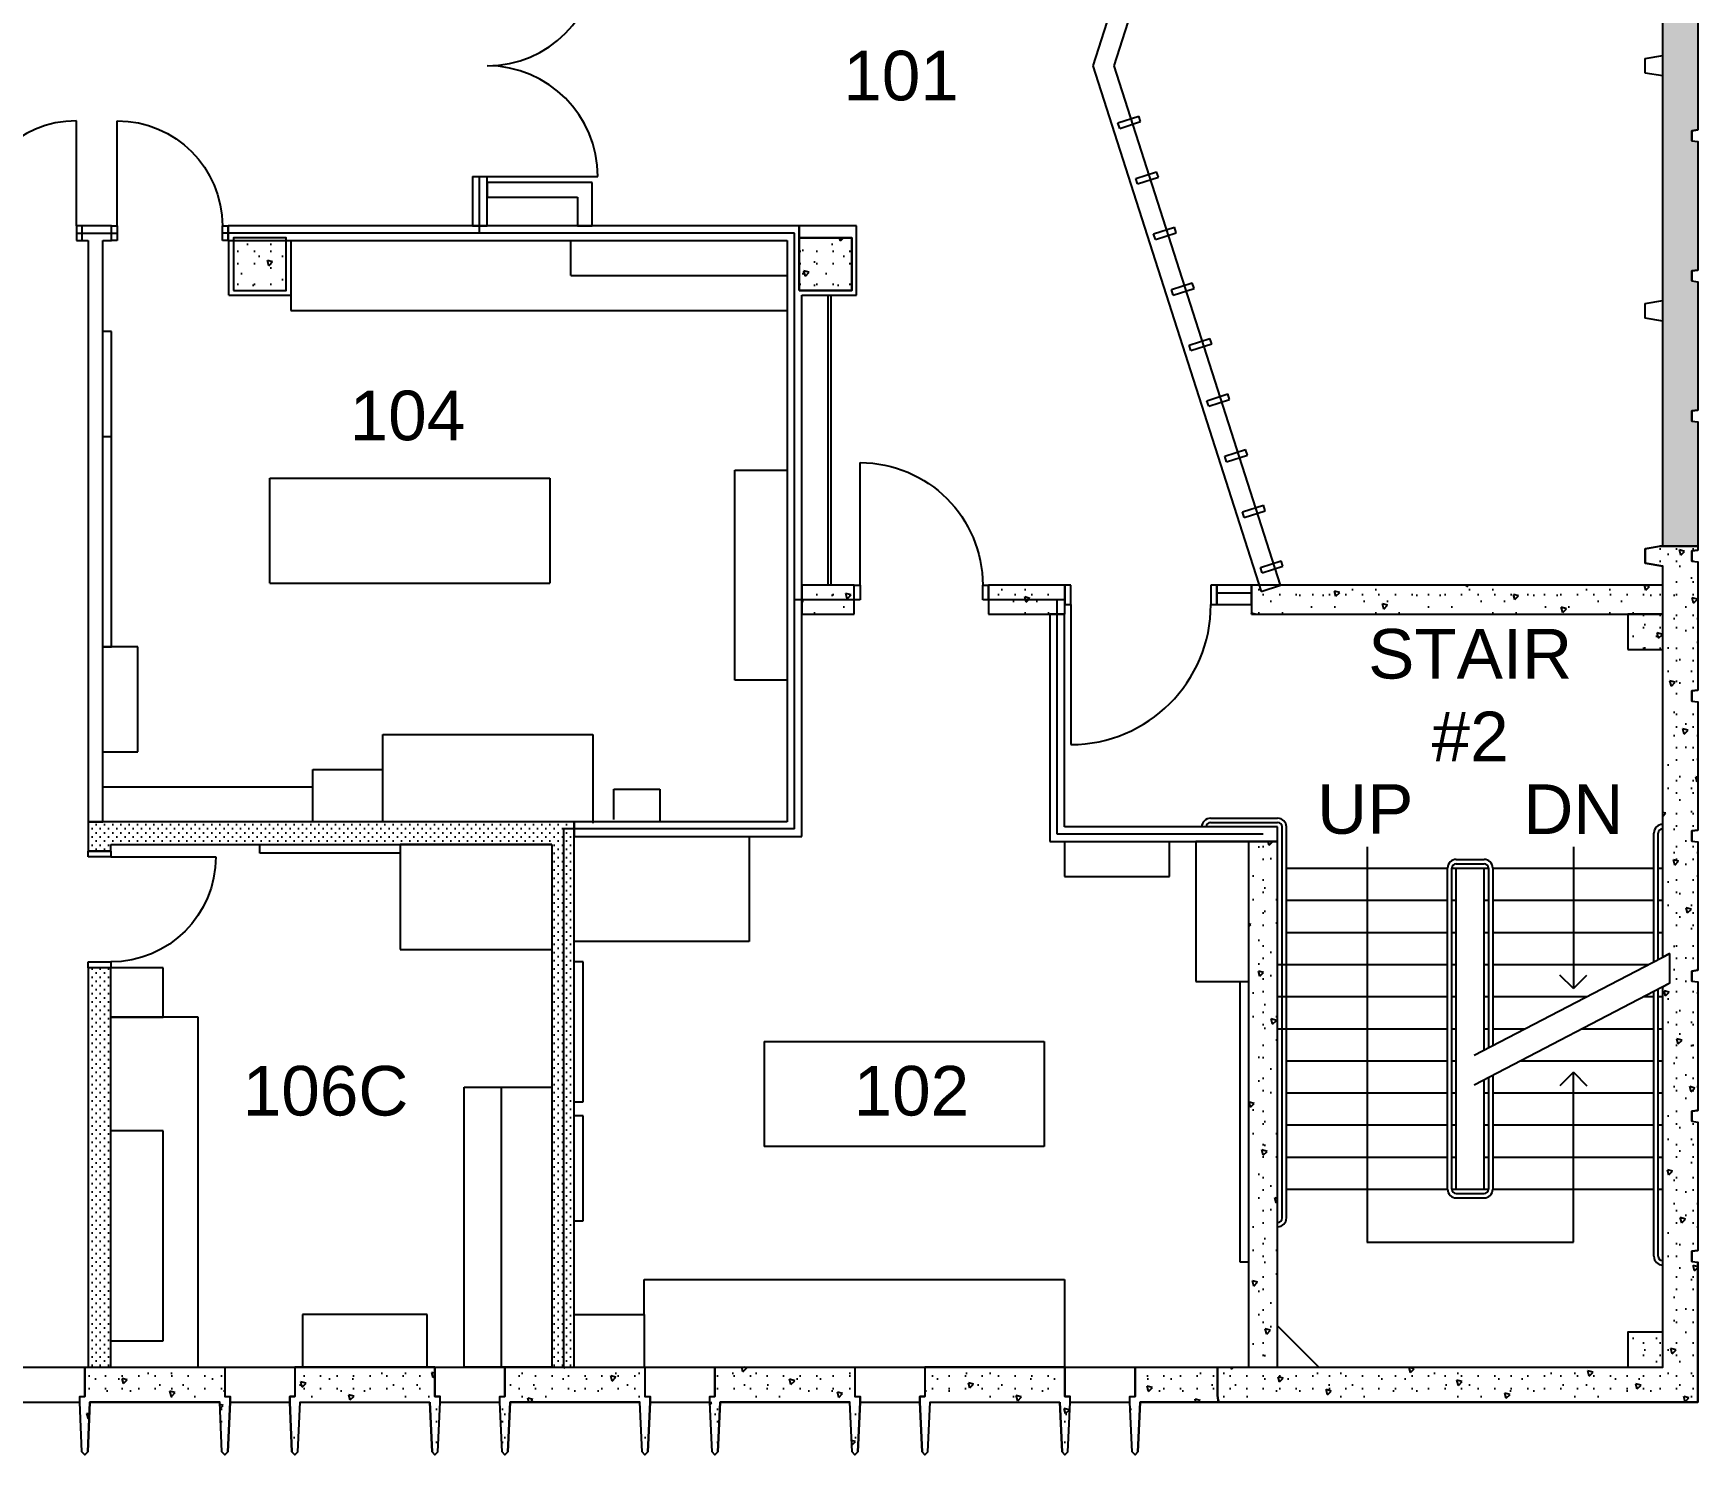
# Model space of a CAD drawing. Header units: inches. Extents: x 266 to 2008, y 299 to 1857.
# Drawn here: x 1438 to 2008, y 299 to 786 of the extents above; entities that cross this region are included whole.
import ezdxf

# ---------------------------------------------------------------- set-up
doc = ezdxf.new("R2010")
doc.units = ezdxf.units.IN
doc.header["$MEASUREMENT"] = 0
for name, color, linetype in [('A-DOOR', 4, 'Continuous'), ('A-EQPM', 4, 'Continuous'), ('A-FLOR-HRAL', 4, 'Continuous'), ('A-FLOR-STRS', 4, 'Continuous'), ('A-PFLR-NOTE', 3, 'Continuous'), ('A-WALL', 5, 'Continuous'), ('A-WALL-PATT', 1, 'Continuous'), ('S-COLS', 6, 'Continuous')]:
    doc.layers.add(name, color=color, linetype=linetype)
doc.styles.get("Standard").update_dxf_attribs({"font": 'ARIAL.TTF'})
doc.linetypes.add('1 HR RATED', pattern='A,0,[2,PS-11.Shx,S=0.091429,R=0,X=0,Y=0],-14.4,0', length=14.4)
doc.linetypes.add('2 HR RATED', pattern='A,0,[1,PS-11.Shx,S=0.091429,R=0,X=0,Y=0],-14.4,0', length=14.4)
pattern_1 = [(45, (0, 0), (-20.8303, 20.8303), [1.84252, -15.16535]), (45, (-4.402, 16.428), (-20.8303, 20.8303), [1.84252, -15.16535]), (105, (0, 0), (28.45473, 7.62442), [1.84252, -15.16535]), (105, (12.026, 12.026), (28.45473, 7.62442), [1.84252, -15.16535]), (165, (1.303, 1.303), (7.62442, 28.45473), [1.84252, -15.16535]), (165, (13.33, 13.33), (7.62442, 28.45473), [1.84252, -15.16535]), (45, (-2.0044, 2.0044), (-4.008794, 4.008794), [0, -5.669291, 0, -8.503937]), (90, (-3e-16, 4.009), (-5.669291, 0), [0, -4.251969, 0, -7.086614])]
pattern_2 = [(45, (0, 0), (-1.4142136, 1.4142136), [0, -2])]

# ---------------------------------------------------------------- blocks, each defined once
blk = doc.blocks.new('D1 Metal_15')
at = {"color": 0, "linetype": 'ByBlock'}
for p, q in [((21, 0), (21, 42)), ((-21, 0), (-23, 0)), ((-23, 0), (-23, -5)), ((-21, -5), (-21, 0)), ((23, 0), (21, 0)), ((21, 0), (21, -5)), ((23, -5), (23, 0)), ((-23, -5), (-21, -5)), ((21, -5), (23, -5))]:
    blk.add_line(p, q, dxfattribs=at)
blk.add_arc((21, 0), 42, 90, 180, dxfattribs=at)
blk = doc.blocks.new('D1 Metal_92')
at = {"color": 0, "linetype": 'ByBlock'}
for p, q in [((24, 0), (24, 48)), ((-24, 0), (-26, 0)), ((-26, 0), (-26, -6.625)), ((-24, -6.625), (-24, 0)), ((26, 0), (24, 0)), ((24, 0), (24, -6.625)), ((26, -6.625), (26, 0)), ((-26, -6.625), (-24, -6.625)), ((24, -6.625), (26, -6.625))]:
    blk.add_line(p, q, dxfattribs=at)
blk.add_arc((24, 0), 48, 90, 180, dxfattribs=at)
blk = doc.blocks.new('D1 Metal_337')
at = {"color": 0, "linetype": 'ByBlock'}
for p, q in [((18, 0), (18, 36)), ((-18, 0), (-20, 0)), ((-20, 0), (-20, -5)), ((-18, -5), (-18, 0)), ((20, 0), (18, 0)), ((18, 0), (18, -5)), ((20, -5), (20, 0)), ((-20, -5), (-18, -5)), ((18, -5), (20, -5))]:
    blk.add_line(p, q, dxfattribs=at)
blk.add_arc((18, 0), 36, 90, 180, dxfattribs=at)
blk = doc.blocks.new('D1 Metal_338')
at = {"color": 0, "linetype": 'ByBlock'}
for p, q in [((18, 0), (18, 36)), ((-18, 0), (-20, 0)), ((-20, 0), (-20, -5)), ((-18, -5), (-18, 0)), ((20, 0), (18, 0)), ((18, 0), (18, -5)), ((20, -5), (20, 0)), ((-20, -5), (-18, -5)), ((18, -5), (20, -5))]:
    blk.add_line(p, q, dxfattribs=at)
blk.add_arc((18, 0), 36, 90, 180, dxfattribs=at)
blk = doc.blocks.new('D2 Metal_33')
at = {"color": 0, "linetype": 'ByBlock'}
for p, q in [((-38, 0), (-38, 38)), ((38, 0), (38, 38))]:
    blk.add_line(p, q, dxfattribs=at)
for centre, start, end in [((-38, 0), 0, 90), ((38, 0), 90, 180)]:
    blk.add_arc(centre, 38, start, end, dxfattribs=at)
blk = doc.blocks.new('D1 Metal_196')
at = {"color": 0, "linetype": 'ByBlock'}
for p, q in [((18, 0), (18, 36)), ((-18, 0), (-20, 0)), ((-20, 0), (-20, -7.75)), ((-18, -7.75), (-18, 0)), ((20, 0), (18, 0)), ((18, 0), (18, -7.75)), ((20, -7.75), (20, 0)), ((-20, -7.75), (-18, -7.75)), ((18, -7.75), (20, -7.75))]:
    blk.add_line(p, q, dxfattribs=at)
blk.add_arc((18, 0), 36, 90, 180, dxfattribs=at)

msp = doc.modelspace()

# ---------------------------------------------------------------- hatches: boundary and pattern name
at = {"layer": 'A-WALL-PATT'}
h = msp.add_hatch(dxfattribs=at)
h.set_pattern_fill('LIGHTWEIGHT_CONCRETE', color=256, style=0, pattern_type=2)
h.set_pattern_definition(pattern_1)
edge = h.paths.add_edge_path()
edge.add_line((2008.49, 1232.78), (2008.49, 1184.78))
edge.add_line((2008.49, 1184.78), (2006.49, 1184.53))
edge.add_line((2006.49, 1184.53), (2006.49, 1181.03))
edge.add_line((2006.49, 1181.03), (2008.49, 1180.78))
edge.add_line((2008.49, 1180.78), (2008.49, 1136.78))
edge.add_line((2008.49, 1136.78), (2006.49, 1136.53))
edge.add_line((2006.49, 1136.53), (2006.49, 1133.03))
edge.add_line((2006.49, 1133.03), (2008.49, 1132.78))
edge.add_line((2008.49, 1132.78), (2008.49, 1088.78))
edge.add_line((2008.49, 1088.78), (2006.49, 1088.53))
edge.add_line((2006.49, 1088.53), (2006.49, 1085.03))
edge.add_line((2006.49, 1085.03), (2008.49, 1084.78))
edge.add_line((2008.49, 1084.78), (2008.49, 1040.78))
edge.add_line((2008.49, 1040.78), (2006.49, 1040.53))
edge.add_line((2006.49, 1040.53), (2006.49, 1037.03))
edge.add_line((2006.49, 1037.03), (2008.49, 1036.78))
edge.add_line((2008.49, 1036.78), (2008.49, 992.78))
edge.add_line((2008.49, 992.78), (2006.49, 992.53))
edge.add_line((2006.49, 992.53), (2006.49, 989.03))
edge.add_line((2006.49, 989.03), (2008.49, 988.78))
edge.add_line((2008.49, 988.78), (2008.49, 944.78))
edge.add_line((2008.49, 944.78), (2006.49, 944.53))
edge.add_line((2006.49, 944.53), (2006.49, 941.03))
edge.add_line((2006.49, 941.03), (2008.49, 940.78))
edge.add_line((2008.49, 940.78), (2008.49, 896.78))
edge.add_line((2008.49, 896.78), (2006.49, 896.53))
edge.add_line((2006.49, 896.53), (2006.49, 893.03))
edge.add_line((2006.49, 893.03), (2008.49, 892.78))
edge.add_line((2008.49, 892.78), (2008.49, 848.78))
edge.add_line((2008.49, 848.78), (2006.49, 848.53))
edge.add_line((2006.49, 848.53), (2006.49, 845.03))
edge.add_line((2006.49, 845.03), (2008.49, 844.78))
edge.add_line((2008.49, 844.78), (2008.49, 800.78))
edge.add_line((2008.49, 800.78), (2006.49, 800.53))
edge.add_line((2006.49, 800.53), (2006.49, 797.03))
edge.add_line((2006.49, 797.03), (2008.49, 796.78))
edge.add_line((2008.49, 796.78), (2008.49, 752.78))
edge.add_line((2008.49, 752.78), (2006.49, 752.53))
edge.add_line((2006.49, 752.53), (2006.49, 749.03))
edge.add_line((2006.49, 749.03), (2008.49, 748.78))
edge.add_line((2008.49, 748.78), (2008.49, 704.78))
edge.add_line((2008.49, 704.78), (2006.49, 704.53))
edge.add_line((2006.49, 704.53), (2006.49, 701.03))
edge.add_line((2006.49, 701.03), (2008.49, 700.78))
edge.add_line((2008.49, 700.78), (2008.49, 656.78))
edge.add_line((2008.49, 656.78), (2006.49, 656.53))
edge.add_line((2006.49, 656.53), (2006.49, 653.03))
edge.add_line((2006.49, 653.03), (2008.49, 652.78))
edge.add_line((2008.49, 652.78), (2008.49, 610.12))
edge.add_arc((2008.38, 598.12), 12, 89.476, 90)
edge.add_line((2008.38, 610.12), (1995.56, 610.12))
edge.add_line((1995.56, 610.12), (1996.49, 610.28))
edge.add_line((1996.49, 610.28), (1996.49, 1220.78))
edge.add_line((1996.49, 1220.78), (1958.49, 1220.78))
edge.add_line((1958.49, 1220.78), (1958.49, 1230.78))
edge.add_line((1958.49, 1230.78), (1956.74, 1230.78))
edge.add_line((1956.74, 1230.78), (1956.74, 1232.78))
edge.add_line((1956.74, 1232.78), (1957.49, 1249.78))
edge.add_line((1957.49, 1249.78), (1958.49, 1250.78))
edge.add_line((1958.49, 1250.78), (1959.49, 1249.78))
edge.add_line((1959.49, 1249.78), (1960.24, 1232.78))
edge.add_line((1960.24, 1232.78), (2008.49, 1232.78))
h = msp.add_hatch(dxfattribs=at)
h.set_pattern_fill('LIGHTWEIGHT_CONCRETE', color=256, style=0, pattern_type=2)
h.set_pattern_definition(pattern_1)
h.paths.add_polyline_path([(1506.59, 697.78), (1524.59, 697.78), (1524.59, 715.78), (1506.59, 715.78)], flags=0)
h = msp.add_hatch(dxfattribs=at)
h.set_pattern_fill('LIGHTWEIGHT_CONCRETE', color=256, style=0, pattern_type=2)
h.set_pattern_definition(pattern_1)
h.paths.add_polyline_path([(1700.49, 697.78), (1718.49, 697.78), (1718.49, 715.78), (1700.49, 715.78)], flags=0)
h = msp.add_hatch(dxfattribs=at)
h.set_pattern_fill('LIGHTWEIGHT_CONCRETE', color=256, style=0, pattern_type=2)
h.set_pattern_definition(pattern_1)
edge = h.paths.add_edge_path()
edge.add_line((1998.97, 470.58), (1996.49, 469.29))
edge.add_line((1996.49, 469.29), (1996.49, 603.28))
edge.add_line((1996.49, 603.28), (1990.49, 604.28))
edge.add_line((1990.49, 604.28), (1990.49, 609.28))
edge.add_line((1990.49, 609.28), (1995.56, 610.12))
edge.add_line((1995.56, 610.12), (2008.38, 610.12))
edge.add_arc((2008.38, 598.12), 12, 89.476, 90, ccw=False)
edge.add_line((2008.49, 610.12), (2008.49, 608.78))
edge.add_line((2008.49, 608.78), (2006.49, 608.53))
edge.add_line((2006.49, 608.53), (2006.49, 605.03))
edge.add_line((2006.49, 605.03), (2008.49, 604.78))
edge.add_line((2008.49, 604.78), (2008.49, 560.78))
edge.add_line((2008.49, 560.78), (2006.49, 560.53))
edge.add_line((2006.49, 560.53), (2006.49, 557.03))
edge.add_line((2006.49, 557.03), (2008.49, 556.78))
edge.add_line((2008.49, 556.78), (2008.49, 512.78))
edge.add_line((2008.49, 512.78), (2006.49, 512.53))
edge.add_line((2006.49, 512.53), (2006.49, 509.03))
edge.add_line((2006.49, 509.03), (2008.49, 508.78))
edge.add_line((2008.49, 508.78), (2008.49, 464.78))
edge.add_line((2008.49, 464.78), (2006.49, 464.53))
edge.add_line((2006.49, 464.53), (2006.49, 461.03))
edge.add_line((2006.49, 461.03), (2008.49, 460.78))
edge.add_line((2008.49, 460.78), (2008.49, 416.78))
edge.add_line((2008.49, 416.78), (2006.49, 416.53))
edge.add_line((2006.49, 416.53), (2006.49, 413.03))
edge.add_line((2006.49, 413.03), (2008.49, 412.78))
edge.add_line((2008.49, 412.78), (2008.49, 368.78))
edge.add_line((2008.49, 368.78), (2006.49, 368.53))
edge.add_line((2006.49, 368.53), (2006.49, 365.03))
edge.add_line((2006.49, 365.03), (2008.49, 364.78))
edge.add_line((2008.49, 364.78), (2008.49, 316.78))
edge.add_line((2008.49, 316.78), (1844.28, 316.78))
edge.add_arc((1855.89, 319.79), 12, 180, 194.5266, ccw=False)
edge.add_line((1843.89, 319.79), (1843.89, 328.78))
edge.add_line((1843.89, 328.78), (1996.49, 328.78))
edge.add_line((1996.49, 328.78), (1996.49, 459.17))
edge.add_line((1996.49, 459.17), (1998.97, 460.46))
edge.add_line((1998.97, 460.46), (1998.97, 470.58))
h = msp.add_hatch(dxfattribs=at)
h.set_pattern_fill('LIGHTWEIGHT_CONCRETE', color=256, style=0, pattern_type=2)
h.set_pattern_definition(pattern_1)
h.paths.add_polyline_path([(1701.37, 586.78), (1719.37, 586.78), (1719.37, 596.78), (1701.37, 596.78)], flags=0)
h = msp.add_hatch(dxfattribs=at)
h.set_pattern_fill('LIGHTWEIGHT_CONCRETE', color=256, style=0, pattern_type=2)
h.set_pattern_definition(pattern_1)
h.paths.add_polyline_path([(1765.37, 586.78), (1791.49, 586.78), (1791.49, 596.78), (1765.37, 596.78)], flags=0)
h = msp.add_hatch(dxfattribs=at)
h.set_pattern_fill('LIGHTWEIGHT_CONCRETE', color=256, style=0, pattern_type=2)
h.set_pattern_definition(pattern_1)
h.paths.add_polyline_path([(1855.49, 586.78), (1996.49, 586.78), (1996.49, 596.78), (1855.49, 596.78)], flags=0)
h = msp.add_hatch(dxfattribs=at)
h.set_pattern_fill('LIGHTWEIGHT_CONCRETE', color=256, style=0, pattern_type=2)
h.set_pattern_definition(pattern_1)
h.paths.add_polyline_path([(1984.49, 574.78), (1996.49, 574.78), (1996.49, 586.78), (1984.49, 586.78)], flags=0)
h = msp.add_hatch(dxfattribs=at)
h.set_pattern_fill('45_', color=256, style=0, pattern_type=2)
h.set_pattern_definition(pattern_2)
h.paths.add_polyline_path([(1456.71, 505.65), (1464.46, 505.65), (1464.46, 507.9), (1456.71, 515.65)], flags=0)
h = msp.add_hatch(dxfattribs=at)
h.set_pattern_fill('45_', color=256, style=0, pattern_type=2)
h.set_pattern_definition(pattern_2)
h.paths.add_polyline_path([(1464.46, 507.9), (1615.62, 507.9), (1623.37, 515.65), (1456.71, 515.65)], flags=0)
h = msp.add_hatch(dxfattribs=at)
h.set_pattern_fill('45_', color=256, style=0, pattern_type=2)
h.set_pattern_definition(pattern_2)
h.paths.add_polyline_path([(1623.37, 328.78), (1623.37, 515.65), (1615.62, 507.9), (1615.62, 328.78)], flags=0)
h = msp.add_hatch(dxfattribs=at)
h.set_pattern_fill('LIGHTWEIGHT_CONCRETE', color=256, style=0, pattern_type=2)
h.set_pattern_definition(pattern_1)
h.paths.add_polyline_path([(1854.49, 508.9), (1854.49, 328.78), (1864.49, 328.78), (1864.49, 508.9)], flags=0)
h = msp.add_hatch(dxfattribs=at)
h.set_pattern_fill('45_', color=256, style=0, pattern_type=2)
h.set_pattern_definition(pattern_2)
h.paths.add_polyline_path([(1456.71, 328.78), (1464.46, 328.78), (1464.46, 465.65), (1456.71, 465.65)], flags=0)
h = msp.add_hatch(dxfattribs=at)
h.set_pattern_fill('LIGHTWEIGHT_CONCRETE', color=256, style=0, pattern_type=2)
h.set_pattern_definition(pattern_1)
h.paths.add_polyline_path([(1984.49, 328.78), (1996.49, 328.78), (1996.49, 340.78), (1984.49, 340.78)], flags=0)
h = msp.add_hatch(dxfattribs=at)
h.set_pattern_fill('LIGHTWEIGHT_CONCRETE', color=256, style=0, pattern_type=2)
h.set_pattern_definition(pattern_1)
h.paths.add_polyline_path([(1503.59, 328.78), (1503.59, 318.78), (1505.34, 318.78), (1505.34, 316.78), (1504.59, 299.78), (1503.59, 298.78), (1502.59, 299.78), (1501.84, 316.78), (1457.34, 316.78), (1456.59, 299.78), (1455.59, 298.78), (1454.59, 299.78), (1453.84, 316.78), (1453.84, 318.78), (1455.59, 318.78), (1455.59, 328.78)])
h = msp.add_hatch(dxfattribs=at)
h.set_pattern_fill('LIGHTWEIGHT_CONCRETE', color=256, style=0, pattern_type=2)
h.set_pattern_definition(pattern_1)
h.paths.add_polyline_path([(1573.84, 316.78), (1574.59, 299.78), (1575.59, 298.78), (1576.59, 299.78), (1577.34, 316.78), (1577.34, 318.78), (1575.59, 318.78), (1575.59, 328.78), (1527.59, 328.78), (1527.59, 318.78), (1525.84, 318.78), (1525.84, 316.78), (1526.59, 299.78), (1527.59, 298.78), (1528.59, 299.78), (1529.34, 316.78)])
h = msp.add_hatch(dxfattribs=at)
h.set_pattern_fill('LIGHTWEIGHT_CONCRETE', color=256, style=0, pattern_type=2)
h.set_pattern_definition(pattern_1)
h.paths.add_polyline_path([(1647.59, 328.78), (1647.59, 318.78), (1649.34, 318.78), (1649.34, 316.78), (1648.59, 299.78), (1647.59, 298.78), (1646.59, 299.78), (1645.84, 316.78), (1601.34, 316.78), (1600.59, 299.78), (1599.59, 298.78), (1598.59, 299.78), (1597.84, 316.78), (1597.84, 318.78), (1599.59, 318.78), (1599.59, 328.78)])
h = msp.add_hatch(dxfattribs=at)
h.set_pattern_fill('LIGHTWEIGHT_CONCRETE', color=256, style=0, pattern_type=2)
h.set_pattern_definition(pattern_1)
h.paths.add_polyline_path([(1719.59, 328.78), (1719.59, 318.78), (1721.34, 318.78), (1721.34, 316.78), (1720.59, 299.78), (1719.59, 298.78), (1718.59, 299.78), (1717.84, 316.78), (1673.34, 316.78), (1672.59, 299.78), (1671.59, 298.78), (1670.59, 299.78), (1669.84, 316.78), (1669.84, 318.78), (1671.59, 318.78), (1671.59, 328.78)])
h = msp.add_hatch(dxfattribs=at)
h.set_pattern_fill('LIGHTWEIGHT_CONCRETE', color=256, style=0, pattern_type=2)
h.set_pattern_definition(pattern_1)
h.paths.add_polyline_path([(1789.84, 316.78), (1790.59, 299.78), (1791.59, 298.78), (1792.59, 299.78), (1793.34, 316.78), (1793.34, 318.78), (1791.59, 318.78), (1791.59, 328.78), (1743.59, 328.78), (1743.59, 318.78), (1741.84, 318.78), (1741.84, 316.78), (1742.59, 299.78), (1743.59, 298.78), (1744.59, 299.78), (1745.34, 316.78)])
h = msp.add_hatch(dxfattribs=at)
h.set_pattern_fill('LIGHTWEIGHT_CONCRETE', color=256, style=0, pattern_type=2)
h.set_pattern_definition(pattern_1)
edge = h.paths.add_edge_path()
edge.add_line((1843.89, 328.78), (1843.89, 319.79))
edge.add_arc((1855.89, 319.79), 12, 180, 194.5266)
edge.add_line((1844.28, 316.78), (1817.34, 316.78))
edge.add_line((1817.34, 316.78), (1816.59, 299.78))
edge.add_line((1816.59, 299.78), (1815.59, 298.78))
edge.add_line((1815.59, 298.78), (1814.59, 299.78))
edge.add_line((1814.59, 299.78), (1813.84, 316.78))
edge.add_line((1813.84, 316.78), (1813.84, 318.78))
edge.add_line((1813.84, 318.78), (1815.59, 318.78))
edge.add_line((1815.59, 318.78), (1815.59, 328.78))
edge.add_line((1815.59, 328.78), (1843.89, 328.78))

# ---------------------------------------------------------------- linework, layer by layer
at = {"layer": 'A-DOOR', "linetype": 'Continuous'}
msp.add_line((1765.37, 591.78), (1765.37, 596.78), dxfattribs=at)
at = {"layer": 'A-EQPM', "linetype": 'Continuous'}
for p, q in [((1526.21, 714.9), (1526.21, 690.9)), ((1622.21, 702.9), (1622.21, 714.9)), ((1622.21, 702.9), (1696.37, 702.9)), ((1526.21, 690.9), (1696.37, 690.9)), ((1464.71, 683.65), (1461.71, 683.65)), ((1464.71, 647.65), (1464.71, 683.65)), ((1464.71, 647.65), (1461.71, 647.65)), ((1464.71, 575.65), (1464.71, 647.65)), ((1518.95, 597.47), (1518.95, 633.47)), ((1518.95, 633.47), (1614.95, 633.47)), ((1614.95, 633.47), (1614.95, 597.47)), ((1678.37, 564.23), (1678.37, 636.23)), ((1678.37, 636.23), (1696.37, 636.23)), ((1518.95, 597.47), (1614.95, 597.47)), ((1473.71, 575.65), (1461.71, 575.65)), ((1461.71, 575.65), (1464.71, 575.65)), ((1473.71, 539.65), (1473.71, 575.65)), ((1696.37, 564.23), (1678.37, 564.23)), ((1557.71, 515.65), (1557.71, 545.65)), ((1557.71, 545.65), (1629.71, 545.65)), ((1629.71, 545.65), (1629.71, 515.2)), ((1461.71, 539.65), (1473.71, 539.65)), ((1533.71, 515.65), (1533.71, 533.65)), ((1533.71, 533.65), (1557.71, 533.65)), ((1461.71, 515.65), (1461.71, 527.65)), ((1461.71, 527.65), (1533.71, 527.65)), ((1636.96, 516.44), (1636.96, 526.83)), ((1636.96, 526.83), (1652.74, 526.83)), ((1652.74, 526.83), (1652.74, 515.65)), ((1515.62, 504.9), (1515.62, 507.9)), ((1563.62, 507.9), (1563.62, 471.9)), ((1563.62, 507.9), (1563.62, 504.9)), ((1615.62, 507.9), (1563.62, 507.9)), ((1623.37, 510.65), (1683.37, 510.65)), ((1683.37, 510.65), (1683.37, 474.65)), ((1791.37, 508.9), (1791.37, 496.9)), ((1827.37, 496.9), (1827.37, 508.9)), ((1854.49, 508.9), (1836.49, 508.9)), ((1836.49, 508.9), (1836.49, 460.9)), ((1563.62, 504.9), (1515.62, 504.9)), ((1791.37, 496.9), (1827.37, 496.9)), ((1683.37, 474.65), (1623.37, 474.65)), ((1563.62, 471.9), (1615.62, 471.9)), ((1482.46, 465.65), (1464.46, 465.65)), ((1482.46, 448.78), (1482.46, 465.65)), ((1626.37, 467.72), (1623.37, 467.72)), ((1626.37, 419.72), (1626.37, 467.72)), ((1836.49, 460.9), (1854.49, 460.9)), ((1851.49, 460.9), (1851.49, 364.9)), ((1464.46, 448.78), (1482.46, 448.78)), ((1494.46, 448.78), (1464.46, 448.78)), ((1494.46, 328.78), (1494.46, 448.78)), ((1688.42, 440.41), (1784.42, 440.41)), ((1688.42, 440.41), (1688.42, 404.41)), ((1784.42, 440.41), (1784.42, 404.41)), ((1585.62, 328.78), (1585.62, 424.78)), ((1585.62, 424.78), (1615.62, 424.78)), ((1598.31, 424.78), (1598.31, 328.78)), ((1623.37, 419.72), (1626.37, 419.72)), ((1626.37, 414.91), (1623.37, 414.91)), ((1626.37, 378.91), (1626.37, 414.91)), ((1482.46, 409.77), (1464.46, 409.77)), ((1482.46, 337.77), (1482.46, 409.77)), ((1784.42, 404.41), (1688.42, 404.41)), ((1623.37, 378.91), (1626.37, 378.91)), ((1851.49, 364.9), (1854.49, 364.9)), ((1647.37, 346.78), (1647.37, 358.78)), ((1647.37, 358.78), (1791.37, 358.78)), ((1791.37, 358.78), (1791.37, 326.97)), ((1572.97, 346.78), (1530.17, 346.78)), ((1530.17, 346.78), (1530.17, 328.78)), ((1572.97, 328.78), (1572.97, 346.78)), ((1623.37, 328.78), (1623.37, 346.78)), ((1623.37, 346.78), (1647.37, 346.78)), ((1647.37, 346.78), (1647.37, 328.78)), ((1464.46, 337.77), (1482.46, 337.77)), ((1464.46, 328.78), (1494.46, 328.78)), ((1615.62, 328.78), (1585.62, 328.78))]:
    msp.add_line(p, q, dxfattribs=at)
at = {"layer": 'A-FLOR-HRAL', "linetype": 'Continuous'}
for p, q in [((1858.14, 952.78), (1801.14, 774.78)), ((1808.49, 774.78), (1865.49, 952.78)), ((1801.14, 774.78), (1858.83, 594.64)), ((1865.49, 596.78), (1808.49, 774.78)), ((1809.76, 755.23), (1816.91, 757.52)), ((1810.37, 753.33), (1809.76, 755.23)), ((1810.37, 753.33), (1817.52, 755.62)), ((1817.52, 755.62), (1816.91, 757.52)), ((1815.86, 736.19), (1823.01, 738.47)), ((1816.47, 734.28), (1815.86, 736.19)), ((1816.47, 734.28), (1823.62, 736.57)), ((1823.62, 736.57), (1823.01, 738.47)), ((1821.96, 717.14), (1829.11, 719.43)), ((1829.72, 717.52), (1829.11, 719.43)), ((1822.57, 715.24), (1821.96, 717.14)), ((1822.57, 715.24), (1829.72, 717.52)), ((1828.06, 698.09), (1835.21, 700.38)), ((1828.67, 696.19), (1828.06, 698.09)), ((1828.67, 696.19), (1835.82, 698.48)), ((1835.82, 698.48), (1835.21, 700.38)), ((1834.16, 679.05), (1841.3, 681.33)), ((1834.77, 677.14), (1834.16, 679.05)), ((1834.77, 677.14), (1841.91, 679.43)), ((1841.91, 679.43), (1841.3, 681.33)), ((1840.26, 660), (1847.4, 662.29)), ((1848.01, 660.38), (1847.4, 662.29)), ((1840.87, 658.09), (1840.26, 660)), ((1840.87, 658.09), (1848.01, 660.38)), ((1846.36, 640.95), (1853.5, 643.24)), ((1846.97, 639.05), (1846.36, 640.95)), ((1846.97, 639.05), (1854.11, 641.33)), ((1854.11, 641.33), (1853.5, 643.24)), ((1852.46, 621.9), (1859.6, 624.19)), ((1853.07, 620), (1860.21, 622.29)), ((1860.21, 622.29), (1859.6, 624.19)), ((1853.07, 620), (1852.46, 621.9)), ((1858.56, 602.86), (1865.7, 605.14)), ((1866.31, 603.24), (1865.7, 605.14)), ((1859.17, 600.95), (1858.56, 602.86)), ((1859.17, 600.95), (1866.31, 603.24)), ((1858.83, 594.64), (1865.49, 596.78)), ((1841.49, 516.9), (1864.49, 516.9)), ((1841.49, 515.4), (1864.49, 515.4)), ((1866, 379.9), (1866, 513.9)), ((1867.5, 379.9), (1867.5, 513.9)), ((1993.48, 467.72), (1993.48, 511.78)), ((1994.98, 468.5), (1994.98, 511.78)), ((1925.74, 502.78), (1935.24, 502.78)), ((1922.74, 389.78), (1922.74, 499.78)), ((1924.24, 389.78), (1924.24, 499.78)), ((1925.74, 501.28), (1935.24, 501.28)), ((1936.74, 499.78), (1936.74, 438.2)), ((1938.24, 499.78), (1938.24, 438.99)), ((1993.48, 366.78), (1993.48, 457.6)), ((1994.98, 366.78), (1994.98, 458.38)), ((1936.74, 428.08), (1936.74, 389.78)), ((1938.24, 428.86), (1938.24, 389.78)), ((1925.74, 388.28), (1935.24, 388.28)), ((1925.74, 386.78), (1935.24, 386.78))]:
    msp.add_line(p, q, dxfattribs=at)
for centre, radius, start, end in [((1841.49, 513.9), 3, 90, 180), ((1841.49, 513.9), 1.5, 90, 180), ((1864.49, 513.9), 3, 0, 90), ((1864.49, 513.9), 1.5, 0, 90), ((1996.48, 511.78), 3, 90, 180), ((1996.48, 511.78), 1.5, 90, 180), ((1925.74, 499.78), 3, 90, 180), ((1935.24, 499.78), 3, 0, 90), ((1925.74, 499.78), 1.5, 90, 180), ((1935.24, 499.78), 1.5, 0, 90), ((1925.74, 389.78), 3, 180, 270), ((1925.74, 389.78), 1.5, 180, 270), ((1935.24, 389.78), 3, 270, 0), ((1935.24, 389.78), 1.5, 270, 0), ((1864.49, 379.9), 3, 270, 0), ((1864.49, 379.9), 1.5, 270, 0), ((1996.49, 366.78), 3, 180, 270), ((1996.49, 366.78), 1.5, 180, 270)]:
    msp.add_arc(centre, radius, start, end, dxfattribs=at)
at = {"layer": 'A-FLOR-STRS', "linetype": 'Continuous'}
for p, q in [((1965.86, 507.11), (1965.86, 458.51)), ((1867.5, 499.78), (1922.74, 499.78)), ((1924.24, 499.78), (1935.24, 499.78)), ((1925.74, 389.78), (1925.74, 499.78)), ((1935.24, 437.42), (1935.24, 499.78)), ((1935.24, 499.78), (1936.74, 499.78)), ((1938.24, 499.78), (1993.48, 499.78)), ((1994.98, 499.78), (1996.49, 499.78)), ((1867.5, 488.78), (1922.74, 488.78)), ((1924.24, 488.78), (1925.74, 488.78)), ((1935.24, 488.78), (1936.74, 488.78)), ((1938.24, 488.78), (1993.48, 488.78)), ((1994.98, 488.78), (1996.49, 488.78)), ((1867.5, 477.78), (1922.74, 477.78)), ((1924.24, 477.78), (1925.74, 477.78)), ((1935.24, 477.78), (1936.74, 477.78)), ((1938.24, 477.78), (1993.48, 477.78)), ((1994.98, 477.78), (1996.49, 477.78)), ((1931.84, 435.65), (1998.97, 470.58)), ((1864.49, 466.78), (1922.74, 466.78)), ((1924.24, 466.78), (1925.74, 466.78)), ((1935.24, 466.78), (1936.74, 466.78)), ((1938.24, 466.78), (1991.67, 466.78)), ((1965.86, 458.51), (1961.2, 463.17)), ((1965.86, 458.51), (1970.53, 463.17)), ((1931.84, 425.53), (1998.97, 460.46)), ((1864.49, 455.78), (1922.74, 455.78)), ((1924.24, 455.78), (1925.74, 455.78)), ((1935.24, 455.78), (1936.74, 455.78)), ((1938.24, 455.78), (1970.52, 455.78)), ((1989.98, 455.78), (1993.48, 455.78)), ((1994.98, 455.78), (1996.49, 455.78)), ((1864.49, 444.78), (1922.74, 444.78)), ((1924.24, 444.78), (1925.74, 444.78)), ((1935.24, 444.78), (1936.74, 444.78)), ((1938.24, 444.78), (1949.38, 444.78)), ((1968.83, 444.78), (1993.48, 444.78)), ((1994.98, 444.78), (1996.49, 444.78)), ((1867.5, 433.78), (1922.74, 433.78)), ((1924.24, 433.78), (1925.74, 433.78)), ((1947.69, 433.78), (1993.48, 433.78)), ((1994.98, 433.78), (1996.49, 433.78)), ((1867.5, 422.78), (1922.74, 422.78)), ((1924.24, 422.78), (1925.74, 422.78)), ((1935.24, 389.78), (1935.24, 427.3)), ((1935.24, 422.78), (1936.74, 422.78)), ((1938.24, 422.78), (1993.48, 422.78)), ((1994.98, 422.78), (1996.49, 422.78)), ((1867.5, 411.78), (1922.74, 411.78)), ((1924.24, 411.78), (1925.74, 411.78)), ((1935.24, 411.78), (1936.74, 411.78)), ((1938.24, 411.78), (1993.48, 411.78)), ((1994.98, 411.78), (1996.49, 411.78)), ((1867.5, 400.78), (1922.74, 400.78)), ((1924.24, 400.78), (1925.74, 400.78)), ((1935.24, 400.78), (1936.74, 400.78)), ((1938.24, 400.78), (1993.48, 400.78)), ((1994.98, 400.78), (1996.49, 400.78)), ((1867.5, 389.78), (1922.74, 389.78)), ((1924.24, 389.78), (1936.74, 389.78)), ((1938.24, 389.78), (1993.48, 389.78)), ((1994.98, 389.78), (1996.49, 389.78))]:
    msp.add_line(p, q, dxfattribs=at)
at = {"layer": 'A-PFLR-NOTE'}
for p, q in [((1895.22, 507.11), (1895.22, 371.62)), ((1965.86, 429.89), (1961.2, 425.23)), ((1965.86, 371.62), (1965.86, 429.89)), ((1965.86, 429.89), (1970.53, 425.23)), ((1895.12, 371.62), (1965.86, 371.62))]:
    msp.add_line(p, q, dxfattribs=at)
at = {"layer": 'A-WALL', "linetype": 'Continuous'}
for p, q in [((1996.49, 610.28), (1996.49, 1220.78)), ((2008.49, 796.78), (2008.49, 752.78)), ((1990.49, 777.28), (1996.49, 778.28)), ((1990.49, 772.28), (1990.49, 777.28)), ((1996.49, 771.28), (1990.49, 772.28)), ((2006.49, 752.53), (2008.49, 752.78)), ((2006.49, 749.03), (2006.49, 752.53)), ((2006.49, 749.03), (2008.49, 748.78)), ((2008.49, 748.78), (2008.49, 704.78)), ((1588.46, 736.78), (1593.46, 736.78)), ((1588.46, 736.78), (1588.46, 719.9)), ((1593.46, 719.9), (1593.46, 736.78)), ((1629.46, 734.78), (1593.46, 734.78)), ((1593.46, 734.78), (1593.46, 729.78)), ((1629.46, 719.9), (1629.46, 734.78)), ((1593.46, 729.78), (1624.46, 729.78)), ((1624.46, 729.78), (1624.46, 719.9)), ((1454.71, 714.9), (1454.71, 719.9)), ((1464.71, 719.9), (1454.71, 719.9)), ((1464.71, 714.9), (1464.71, 719.9)), ((1504.71, 714.9), (1504.71, 719.9)), ((1700.49, 719.9), (1504.71, 719.9)), ((1588.46, 719.9), (1593.46, 719.9)), ((1624.46, 719.9), (1629.46, 719.9)), ((1700.49, 697.78), (1700.49, 719.9)), ((1718.49, 719.9), (1700.49, 719.9)), ((1700.49, 719.9), (1700.49, 715.78)), ((1720.12, 719.9), (1718.49, 719.9)), ((1720.12, 696.15), (1720.12, 719.9)), ((1454.71, 714.9), (1456.71, 714.9)), ((1456.71, 714.9), (1456.71, 515.65)), ((1461.71, 515.65), (1461.71, 714.9)), ((1461.71, 714.9), (1464.71, 714.9)), ((1504.71, 714.9), (1696.37, 714.9)), ((1504.96, 696.15), (1504.96, 714.9)), ((1526.21, 714.9), (1526.21, 696.15)), ((1696.37, 714.9), (1696.37, 696.15)), ((1700.49, 715.78), (1718.49, 715.78)), ((1718.49, 715.78), (1718.49, 697.78)), ((2006.49, 704.53), (2008.49, 704.78)), ((2006.49, 701.03), (2006.49, 704.53)), ((1504.96, 696.15), (1526.21, 696.15)), ((1696.37, 696.15), (1696.37, 515.65)), ((1718.49, 697.78), (1700.49, 697.78)), ((1701.37, 696.15), (1720.12, 696.15)), ((1701.37, 510.65), (1701.37, 696.15)), ((1710.31, 696.15), (1710.31, 596.78)), ((1711.31, 696.15), (1711.31, 596.78)), ((2006.49, 701.03), (2008.49, 700.78)), ((2008.49, 700.78), (2008.49, 656.78)), ((1990.49, 693.28), (1996.49, 694.28)), ((1990.49, 688.28), (1990.49, 693.28)), ((1996.49, 687.28), (1990.49, 688.28)), ((2006.49, 656.53), (2008.49, 656.78)), ((2006.49, 653.03), (2006.49, 656.53)), ((2006.49, 653.03), (2008.49, 652.78)), ((2008.49, 652.78), (2008.49, 608.78)), ((1996.49, 610.28), (1990.49, 609.28)), ((1990.49, 609.28), (1990.49, 604.28)), ((2006.49, 608.53), (2008.49, 608.78)), ((2006.49, 605.03), (2006.49, 608.53)), ((2006.49, 605.03), (2008.49, 604.78)), ((1990.49, 604.28), (1996.49, 603.28)), ((1996.49, 469.29), (1996.49, 603.28)), ((2008.49, 604.78), (2008.49, 560.78)), ((1719.37, 596.78), (1701.37, 596.78)), ((1701.37, 596.78), (1701.37, 586.78)), ((1719.37, 586.78), (1719.37, 596.78)), ((1791.49, 596.78), (1765.37, 596.78)), ((1765.37, 596.78), (1765.37, 586.78)), ((1791.59, 596.78), (1791.49, 596.78)), ((1791.49, 596.78), (1791.49, 590.15)), ((1791.49, 586.78), (1791.49, 596.78)), ((1791.59, 596.78), (1791.59, 590.15)), ((1843.59, 596.78), (1843.59, 590.15)), ((1855.49, 596.78), (1843.59, 596.78)), ((1855.49, 590.15), (1855.49, 596.78)), ((1996.49, 596.78), (1855.49, 596.78)), ((1855.49, 596.78), (1855.49, 586.78)), ((1996.49, 586.78), (1996.49, 596.78)), ((1791.49, 590.15), (1791.59, 590.15)), ((1843.59, 590.15), (1855.49, 590.15)), ((1701.37, 586.78), (1719.37, 586.78)), ((1765.37, 586.78), (1791.49, 586.78)), ((1786.37, 586.78), (1786.37, 508.9)), ((1791.37, 586.78), (1786.37, 586.78)), ((1791.37, 513.9), (1791.37, 586.78)), ((1855.49, 586.78), (1996.49, 586.78)), ((2006.49, 560.53), (2008.49, 560.78)), ((2006.49, 557.03), (2006.49, 560.53)), ((2006.49, 557.03), (2008.49, 556.78)), ((2008.49, 556.78), (2008.49, 512.78)), ((1456.71, 515.65), (1461.71, 515.65)), ((1456.71, 515.65), (1456.71, 505.65)), ((1623.37, 515.65), (1456.71, 515.65)), ((1696.37, 515.65), (1623.37, 515.65)), ((1623.37, 515.65), (1623.37, 510.65)), ((1623.37, 328.78), (1623.37, 515.65)), ((1864.49, 513.9), (1791.37, 513.9)), ((1864.49, 508.9), (1864.49, 513.9)), ((1464.46, 505.65), (1464.46, 507.9)), ((1464.46, 507.9), (1615.62, 507.9)), ((1615.62, 507.9), (1615.62, 328.78)), ((1623.37, 510.65), (1701.37, 510.65)), ((1786.37, 508.9), (1864.49, 508.9)), ((1854.49, 508.9), (1854.49, 328.78)), ((1864.49, 508.9), (1854.49, 508.9)), ((1864.49, 328.78), (1864.49, 508.9)), ((2006.49, 512.53), (2008.49, 512.78)), ((2006.49, 509.03), (2006.49, 512.53)), ((2006.49, 509.03), (2008.49, 508.78)), ((2008.49, 508.78), (2008.49, 464.78)), ((1464.46, 505.65), (1456.71, 505.65)), ((1464.46, 465.65), (1456.71, 465.65)), ((1456.71, 465.65), (1456.71, 328.78)), ((1464.46, 328.78), (1464.46, 465.65)), ((2006.49, 464.53), (2008.49, 464.78)), ((2006.49, 461.03), (2006.49, 464.53)), ((1996.49, 328.78), (1996.49, 459.17)), ((2006.49, 461.03), (2008.49, 460.78)), ((2008.49, 460.78), (2008.49, 416.78)), ((2006.49, 416.53), (2008.49, 416.78)), ((2006.49, 413.03), (2006.49, 416.53)), ((2006.49, 413.03), (2008.49, 412.78)), ((2008.49, 412.78), (2008.49, 368.78)), ((2006.49, 368.53), (2008.49, 368.78)), ((2006.49, 365.03), (2006.49, 368.53)), ((2006.49, 365.03), (2008.49, 364.78)), ((2008.49, 316.78), (2008.49, 364.78)), ((1878.64, 328.78), (1864.49, 342.92)), ((1431.59, 328.78), (1455.59, 328.78)), ((1455.59, 328.78), (1503.59, 328.78)), ((1455.59, 328.78), (1455.59, 318.78)), ((1456.71, 328.78), (1464.46, 328.78)), ((1503.59, 328.78), (1503.59, 318.78)), ((1503.59, 328.78), (1527.59, 328.78)), ((1527.59, 328.78), (1575.59, 328.78)), ((1527.59, 328.78), (1527.59, 318.78)), ((1575.59, 328.78), (1575.59, 318.78)), ((1575.59, 328.78), (1599.59, 328.78)), ((1599.59, 328.78), (1647.59, 328.78)), ((1599.59, 328.78), (1599.59, 318.78)), ((1615.62, 328.78), (1623.37, 328.78)), ((1647.59, 328.78), (1647.59, 318.78)), ((1647.59, 328.78), (1671.59, 328.78)), ((1671.59, 328.78), (1719.59, 328.78)), ((1671.59, 328.78), (1671.59, 318.78)), ((1719.59, 328.78), (1719.59, 318.78)), ((1719.59, 328.78), (1743.59, 328.78)), ((1743.59, 328.78), (1791.59, 328.78)), ((1743.59, 328.78), (1743.59, 318.78)), ((1791.59, 328.78), (1815.59, 328.78)), ((1791.59, 328.78), (1791.59, 318.78)), ((1815.59, 328.78), (1815.59, 318.78)), ((1815.59, 328.78), (1854.49, 328.78)), ((1854.49, 328.78), (1864.49, 328.78)), ((1864.49, 328.78), (1996.49, 328.78)), ((1433.34, 316.78), (1453.84, 316.78)), ((1453.84, 316.78), (1453.84, 318.78)), ((1453.84, 318.78), (1455.59, 318.78)), ((1454.59, 299.78), (1453.84, 316.78)), ((1456.59, 299.78), (1457.34, 316.78)), ((1457.34, 316.78), (1501.84, 316.78)), ((1502.59, 299.78), (1501.84, 316.78)), ((1503.59, 318.78), (1505.34, 318.78)), ((1504.59, 299.78), (1505.34, 316.78)), ((1505.34, 316.78), (1505.34, 318.78)), ((1505.34, 316.78), (1525.84, 316.78)), ((1525.84, 316.78), (1525.84, 318.78)), ((1525.84, 318.78), (1527.59, 318.78)), ((1526.59, 299.78), (1525.84, 316.78)), ((1528.59, 299.78), (1529.34, 316.78)), ((1529.34, 316.78), (1573.84, 316.78)), ((1574.59, 299.78), (1573.84, 316.78)), ((1575.59, 318.78), (1577.34, 318.78)), ((1576.59, 299.78), (1577.34, 316.78)), ((1577.34, 316.78), (1577.34, 318.78)), ((1577.34, 316.78), (1597.84, 316.78)), ((1597.84, 316.78), (1597.84, 318.78)), ((1597.84, 318.78), (1599.59, 318.78)), ((1598.59, 299.78), (1597.84, 316.78)), ((1600.59, 299.78), (1601.34, 316.78)), ((1601.34, 316.78), (1645.84, 316.78)), ((1646.59, 299.78), (1645.84, 316.78)), ((1647.59, 318.78), (1649.34, 318.78)), ((1648.59, 299.78), (1649.34, 316.78)), ((1649.34, 316.78), (1649.34, 318.78)), ((1649.34, 316.78), (1669.84, 316.78)), ((1669.84, 316.78), (1669.84, 318.78)), ((1669.84, 318.78), (1671.59, 318.78)), ((1670.59, 299.78), (1669.84, 316.78)), ((1672.59, 299.78), (1673.34, 316.78)), ((1673.34, 316.78), (1717.84, 316.78)), ((1718.59, 299.78), (1717.84, 316.78)), ((1719.59, 318.78), (1721.34, 318.78)), ((1720.59, 299.78), (1721.34, 316.78)), ((1721.34, 316.78), (1721.34, 318.78)), ((1721.34, 316.78), (1741.84, 316.78)), ((1741.84, 316.78), (1741.84, 318.78)), ((1741.84, 318.78), (1743.59, 318.78)), ((1742.59, 299.78), (1741.84, 316.78)), ((1744.59, 299.78), (1745.34, 316.78)), ((1745.34, 316.78), (1789.84, 316.78)), ((1790.59, 299.78), (1789.84, 316.78)), ((1791.59, 318.78), (1793.34, 318.78)), ((1792.59, 299.78), (1793.34, 316.78)), ((1793.34, 316.78), (1793.34, 318.78)), ((1793.34, 316.78), (1813.84, 316.78)), ((1813.84, 316.78), (1813.84, 318.78)), ((1813.84, 318.78), (1815.59, 318.78)), ((1814.59, 299.78), (1813.84, 316.78)), ((1816.59, 299.78), (1817.34, 316.78)), ((1817.34, 316.78), (2008.49, 316.78)), ((1455.59, 298.78), (1454.59, 299.78)), ((1455.59, 298.78), (1456.59, 299.78)), ((1503.59, 298.78), (1502.59, 299.78)), ((1503.59, 298.78), (1504.59, 299.78)), ((1527.59, 298.78), (1526.59, 299.78)), ((1527.59, 298.78), (1528.59, 299.78)), ((1575.59, 298.78), (1574.59, 299.78)), ((1575.59, 298.78), (1576.59, 299.78)), ((1599.59, 298.78), (1598.59, 299.78)), ((1599.59, 298.78), (1600.59, 299.78)), ((1647.59, 298.78), (1646.59, 299.78)), ((1647.59, 298.78), (1648.59, 299.78)), ((1671.59, 298.78), (1670.59, 299.78)), ((1671.59, 298.78), (1672.59, 299.78)), ((1719.59, 298.78), (1718.59, 299.78)), ((1719.59, 298.78), (1720.59, 299.78)), ((1743.59, 298.78), (1742.59, 299.78)), ((1743.59, 298.78), (1744.59, 299.78)), ((1791.59, 298.78), (1790.59, 299.78)), ((1791.59, 298.78), (1792.59, 299.78)), ((1815.59, 298.78), (1814.59, 299.78)), ((1815.59, 298.78), (1816.59, 299.78))]:
    msp.add_line(p, q, dxfattribs=at)
msp.add_lwpolyline([(2008.49, 796.78), (2008.49, 752.78), (2006.49, 752.53), (2006.49, 749.03), (2008.49, 748.78), (2008.49, 704.78), (2006.49, 704.53), (2006.49, 701.03), (2008.49, 700.78), (2008.49, 656.78), (2006.49, 656.53), (2006.49, 653.03), (2008.49, 652.78), (2008.49, 610.12, 0.002287), (2008.38, 610.12), (1995.56, 610.12), (1996.49, 610.28), (1996.49, 1220.78)], format="xyb", dxfattribs=at)
for points in [[(1998.97, 470.58), (1996.49, 469.29), (1996.49, 603.28), (1990.49, 604.28), (1990.49, 609.28), (1995.56, 610.12), (2008.38, 610.12, -0.002287), (2008.49, 610.12), (2008.49, 608.78), (2006.49, 608.53), (2006.49, 605.03), (2008.49, 604.78), (2008.49, 560.78), (2006.49, 560.53), (2006.49, 557.03), (2008.49, 556.78), (2008.49, 512.78), (2006.49, 512.53), (2006.49, 509.03), (2008.49, 508.78), (2008.49, 464.78), (2006.49, 464.53), (2006.49, 461.03), (2008.49, 460.78), (2008.49, 416.78), (2006.49, 416.53), (2006.49, 413.03), (2008.49, 412.78), (2008.49, 368.78), (2006.49, 368.53), (2006.49, 365.03), (2008.49, 364.78), (2008.49, 316.78), (1844.28, 316.78, -0.063469), (1843.89, 319.79), (1843.89, 328.78), (1996.49, 328.78), (1996.49, 459.17), (1998.97, 460.46)], [(1843.89, 328.78), (1843.89, 319.79, 0.063469), (1844.28, 316.78), (1817.34, 316.78), (1816.59, 299.78), (1815.59, 298.78), (1814.59, 299.78), (1813.84, 316.78), (1813.84, 318.78), (1815.59, 318.78), (1815.59, 328.78)]]:
    msp.add_lwpolyline(points, format="xyb", close=True, dxfattribs=at)
for points in [[(1984.49, 574.78), (1996.49, 574.78), (1996.49, 586.78), (1984.49, 586.78)], [(1984.49, 328.78), (1996.49, 328.78), (1996.49, 340.78), (1984.49, 340.78)], [(1503.59, 328.78), (1503.59, 318.78), (1505.34, 318.78), (1505.34, 316.78), (1504.59, 299.78), (1503.59, 298.78), (1502.59, 299.78), (1501.84, 316.78), (1457.34, 316.78), (1456.59, 299.78), (1455.59, 298.78), (1454.59, 299.78), (1453.84, 316.78), (1453.84, 318.78), (1455.59, 318.78), (1455.59, 328.78)], [(1573.84, 316.78), (1574.59, 299.78), (1575.59, 298.78), (1576.59, 299.78), (1577.34, 316.78), (1577.34, 318.78), (1575.59, 318.78), (1575.59, 328.78), (1527.59, 328.78), (1527.59, 318.78), (1525.84, 318.78), (1525.84, 316.78), (1526.59, 299.78), (1527.59, 298.78), (1528.59, 299.78), (1529.34, 316.78)], [(1647.59, 328.78), (1647.59, 318.78), (1649.34, 318.78), (1649.34, 316.78), (1648.59, 299.78), (1647.59, 298.78), (1646.59, 299.78), (1645.84, 316.78), (1601.34, 316.78), (1600.59, 299.78), (1599.59, 298.78), (1598.59, 299.78), (1597.84, 316.78), (1597.84, 318.78), (1599.59, 318.78), (1599.59, 328.78)], [(1719.59, 328.78), (1719.59, 318.78), (1721.34, 318.78), (1721.34, 316.78), (1720.59, 299.78), (1719.59, 298.78), (1718.59, 299.78), (1717.84, 316.78), (1673.34, 316.78), (1672.59, 299.78), (1671.59, 298.78), (1670.59, 299.78), (1669.84, 316.78), (1669.84, 318.78), (1671.59, 318.78), (1671.59, 328.78)], [(1789.84, 316.78), (1790.59, 299.78), (1791.59, 298.78), (1792.59, 299.78), (1793.34, 316.78), (1793.34, 318.78), (1791.59, 318.78), (1791.59, 328.78), (1743.59, 328.78), (1743.59, 318.78), (1741.84, 318.78), (1741.84, 316.78), (1742.59, 299.78), (1743.59, 298.78), (1744.59, 299.78), (1745.34, 316.78)]]:
    msp.add_lwpolyline(points, close=True, dxfattribs=at)
at = {"layer": 'A-WALL-PATT', "linetype": '1 HR RATED'}
for p, q in [((1590.85, 717.4), (1590.85, 736.61)), ((1452.71, 717.4), (1466.71, 717.4)), ((1698.87, 717.4), (1502.71, 717.4)), ((1698.87, 513.26), (1698.87, 717.4)), ((1719.37, 591.78), (1698.87, 591.78)), ((1791.59, 591.78), (1765.37, 591.78)), ((1619.69, 513.26), (1619.69, 328.78)), ((1698.87, 513.26), (1619.69, 513.26))]:
    msp.add_line(p, q, dxfattribs=at)
at = {"layer": 'A-WALL-PATT', "linetype": '2 HR RATED'}
for p, q in [((1855.13, 594), (1844.06, 594)), ((1788.87, 511.4), (1788.87, 591.78)), ((1859.49, 511.4), (1788.87, 511.4))]:
    msp.add_line(p, q, dxfattribs=at)
at = {"layer": 'S-COLS', "linetype": 'Continuous'}
for points in [[(1506.59, 697.78), (1524.59, 697.78), (1524.59, 715.78), (1506.59, 715.78)], [(1700.49, 697.78), (1718.49, 697.78), (1718.49, 715.78), (1700.49, 715.78)]]:
    msp.add_lwpolyline(points, close=True, dxfattribs=at)

# ---------------------------------------------------------------- block references
at = {"layer": 'A-DOOR', "linetype": 'Continuous'}
for name, p, rotation in [('D2 Metal_33', (1593.46, 774.78), 270), ('D1 Metal_92', (1817.59, 590.15), 180)]:
    msp.add_blockref(name, p, dxfattribs=dict(at, rotation=rotation))
msp.add_blockref('D1 Metal_337', (1434.71, 719.9), dxfattribs=at)
at = {"layer": 'A-DOOR', "linetype": 'Continuous', "xscale": -1}
for name, p in [('D1 Metal_338', (1484.71, 719.9)), ('D1 Metal_15', (1742.37, 596.78))]:
    msp.add_blockref(name, p, dxfattribs=at)
at = {"layer": 'A-DOOR', "linetype": 'Continuous', "xscale": -1, "rotation": 270}
msp.add_blockref('D1 Metal_196', (1464.46, 485.65), dxfattribs=at)

# ---------------------------------------------------------------- texts
at = {"layer": 'A-PFLR-NOTE', "char_height": 17, "width": 20.3098, "attachment_point": 8}
for s, insert, line_spacing_factor in [('101', (1735.39, 762.67), 0.994576), ('104', (1566.16, 646.2), 1.966065), ('106C', (1538.09, 414.78), 0.967999), ('102', (1738.93, 414.78), 0.971171)]:
    msp.add_mtext(s, dxfattribs=dict(at, insert=insert, line_spacing_factor=line_spacing_factor))
for s, insert in [('\\A1;{\\fArial|b0|i0|c0|p34;STAIR #2}', (1930.49, 536.43)), ('\\A1;{\\fArial|b0|i0|c0|p34;UP}', (1894.52, 511.33)), ('\\A1;{\\fArial|b0|i0|c0|p34;DN}', (1965.86, 511.5))]:
    msp.add_mtext(s, dxfattribs=dict(at, insert=insert))

doc.saveas('drawing.dxf')
